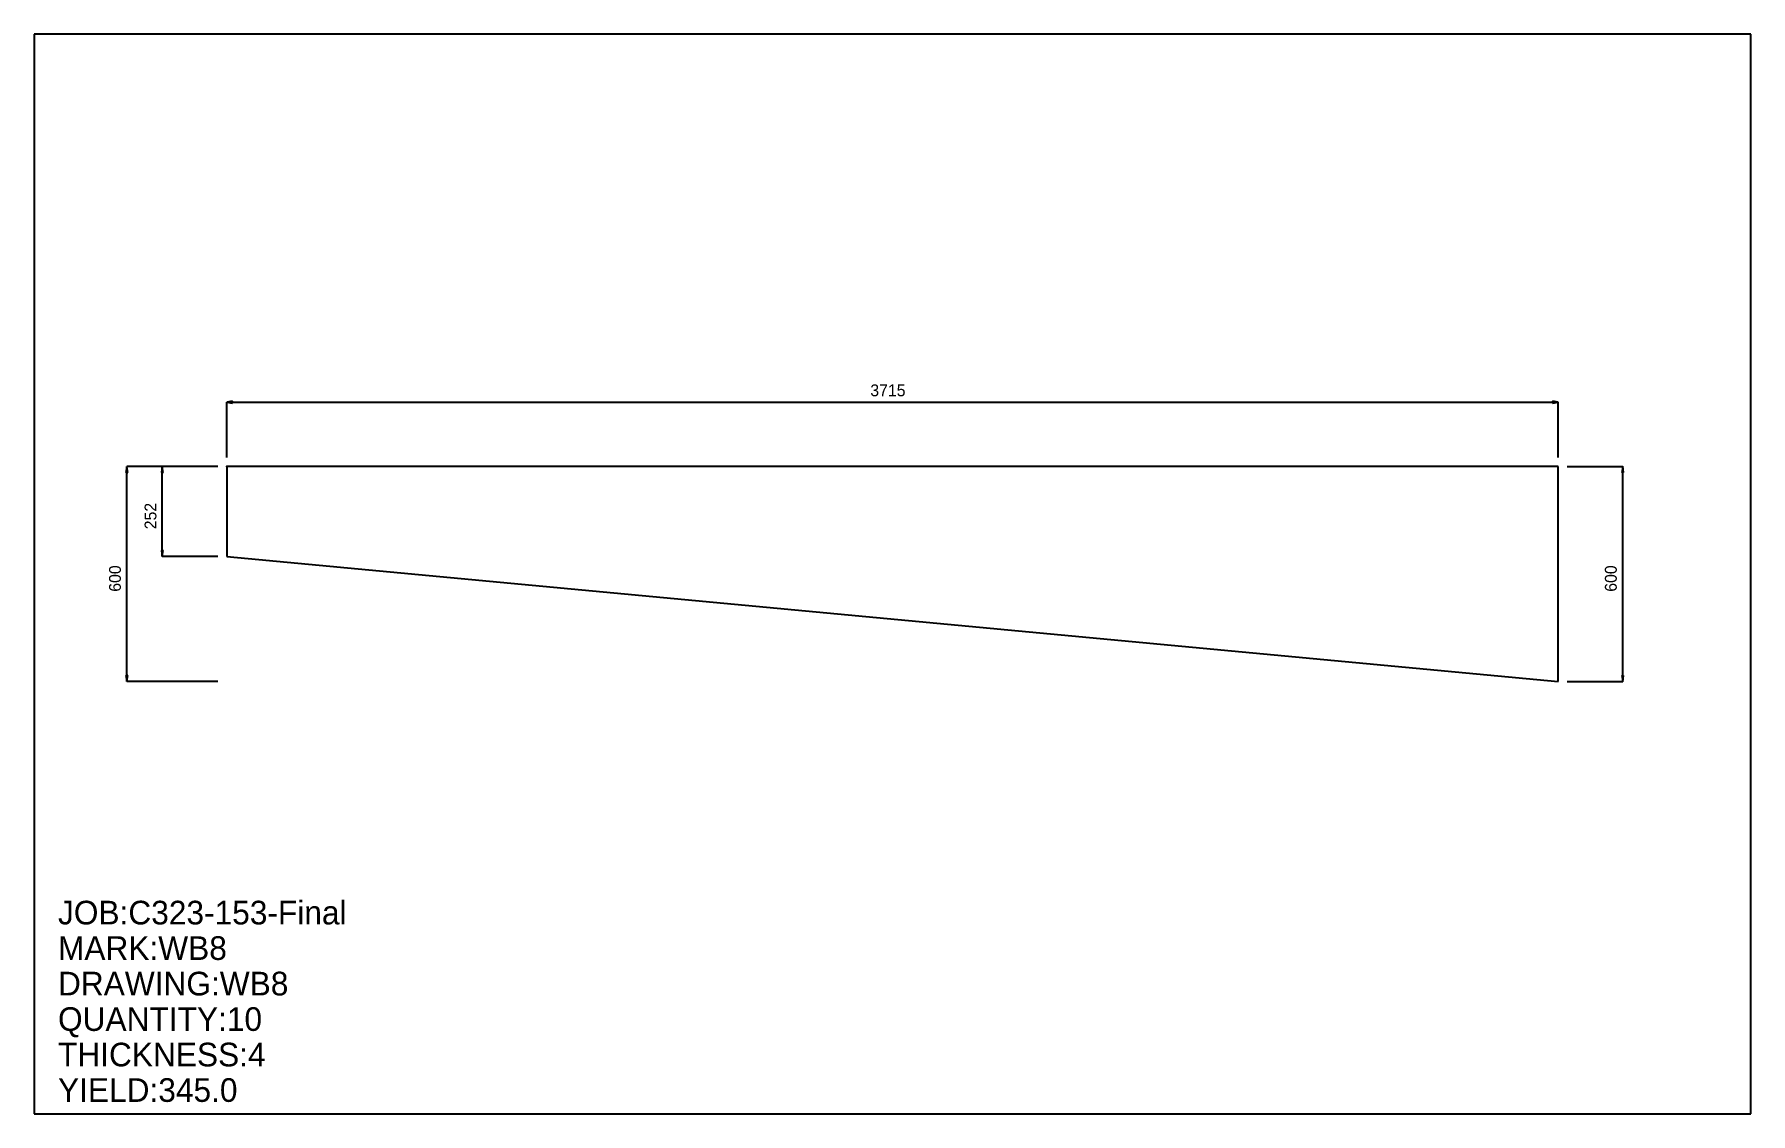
# Model space of a CAD drawing. Extents: x 0 to 4789, y 0 to 3014.
import ezdxf

# ---------------------------------------------------------------- set-up
doc = ezdxf.new("R2010")
doc.units = 0
doc.header["$LTSCALE"] = 0.125
for name, color, linetype in [('2', 7, 'CONTINUOUS'), ('3', 1, 'CONTINUOUS'), ('5', 7, 'CONTINUOUS'), ('6', 4, 'CONTINUOUS')]:
    doc.layers.add(name, color=color, linetype=linetype)

# ---------------------------------------------------------------- blocks, each defined once
blk = doc.blocks.new('ARROW')
at = {"layer": '2', "linetype": 'CONTINUOUS'}
for p, q in [((0, 0), (-1, 0.166667)), ((-1, 0.166667), (-1, -0.166667)), ((-1, -0.166667), (0, 0))]:
    blk.add_line(p, q, dxfattribs=at)
blk = doc.blocks.new('PLATE')
at = {"layer": '3', "linetype": 'CONTINUOUS'}
for p, q in [((0, 0), (0.000437, -251.50195)), ((3715.4678, 0), (0, 0)), ((3715.4675, -600.49854), (3715.4678, 0)), ((0.000437, -251.50195), (3715.4675, -600.49854))]:
    blk.add_line(p, q, dxfattribs=at)
at = {"layer": '5', "linetype": 'CONTINUOUS'}
for p, q in [((-0.1, 0), (0.1, 0)), ((0, -0.1), (0, 0.1))]:
    blk.add_line(p, q, dxfattribs=at)
blk.add_circle((0, 0), 0.1, dxfattribs=at)
at = {"layer": '6', "linetype": 'CONTINUOUS'}
for p, q in [((0, 24.769785), (0, 179.58095)), ((0, 179.53094), (3715.4678, 179.53094)), ((3715.4678, 24.769785), (3715.4678, 179.58095)), ((-24.769739, 0.000002), (-278.66003, 0.000021)), ((-278.61008, -600.49854), (-278.61005, 0.000021)), ((-24.769766, 0.000002), (-179.58092, 0.000014)), ((-179.53094, -251.50194), (-179.53091, 0.000014)), ((3740.2375, -0.000002), (3895.0488, -0.000014)), ((3894.9988, -600.49854), (3894.9988, -0.000014)), ((-24.769785, -251.50195), (-179.58095, -251.50194)), ((-24.769785, -600.49854), (-278.66006, -600.49854)), ((3740.2375, -600.49854), (3895.0488, -600.49854))]:
    blk.add_line(p, q, dxfattribs=at)
at = {"layer": '6', "xscale": 16.513189, "yscale": 16.513189, "zscale": 16.513189}
for p, rotation in [((0, 179.53094), 180), ((-278.61005, 0.000021), 90), ((-179.53091, 0.000014), 90), ((3894.9988, -0.000014), 90), ((-179.53094, -251.50194), 270), ((-278.61008, -600.49854), 270), ((3894.9988, -600.49854), 270)]:
    blk.add_blockref('ARROW', p, dxfattribs=dict(at, rotation=rotation))
blk.add_blockref('ARROW', (3715.4678, 179.53094), dxfattribs=at)
at = {"layer": '5'}
blk.add_text('ZERO', height=0.015, dxfattribs=at).set_placement((0, 0))
at = {"layer": '6'}
blk.add_text('3715', height=33.026, dxfattribs=at).set_placement((1795.8094, 196.04413))
for s, p in [('252', (-196.04413, -175.29053)), ('600', (-295.12326, -349.78882)), ('600', (3878.4856, -349.78882))]:
    blk.add_text(s, height=33.026, rotation=90, dxfattribs=at).set_placement(p)

msp = doc.modelspace()

# ---------------------------------------------------------------- linework, layer by layer
at = {"layer": '5', "linetype": 'CONTINUOUS'}
for p, q in [((4788.8257, 3013.6572), (0, 3013.6572)), ((0, 3013.6572), (0, 0)), ((4788.8257, 0), (4788.8257, 3013.6572)), ((0, 0), (4788.8257, 0))]:
    msp.add_line(p, q, dxfattribs=at)

# ---------------------------------------------------------------- block references
at = {"layer": '2'}
msp.add_blockref('PLATE', (536.67896, 1807.0779), dxfattribs=at)

# ---------------------------------------------------------------- texts
at = {"layer": '5'}
for s, p in [('JOB:C323-153-Final', (66.052757, 528.42206)), ('MARK:WB8', (66.052757, 429.34293)), ('DRAWING:WB8', (66.052757, 330.26379)), ('QUANTITY:10', (66.052757, 231.18465)), ('THICKNESS:4', (66.052757, 132.10551)), ('YIELD:345.0', (66.052757, 33.026379))]:
    msp.add_text(s, height=66.053, dxfattribs=at).set_placement(p)

doc.saveas('drawing.dxf')
